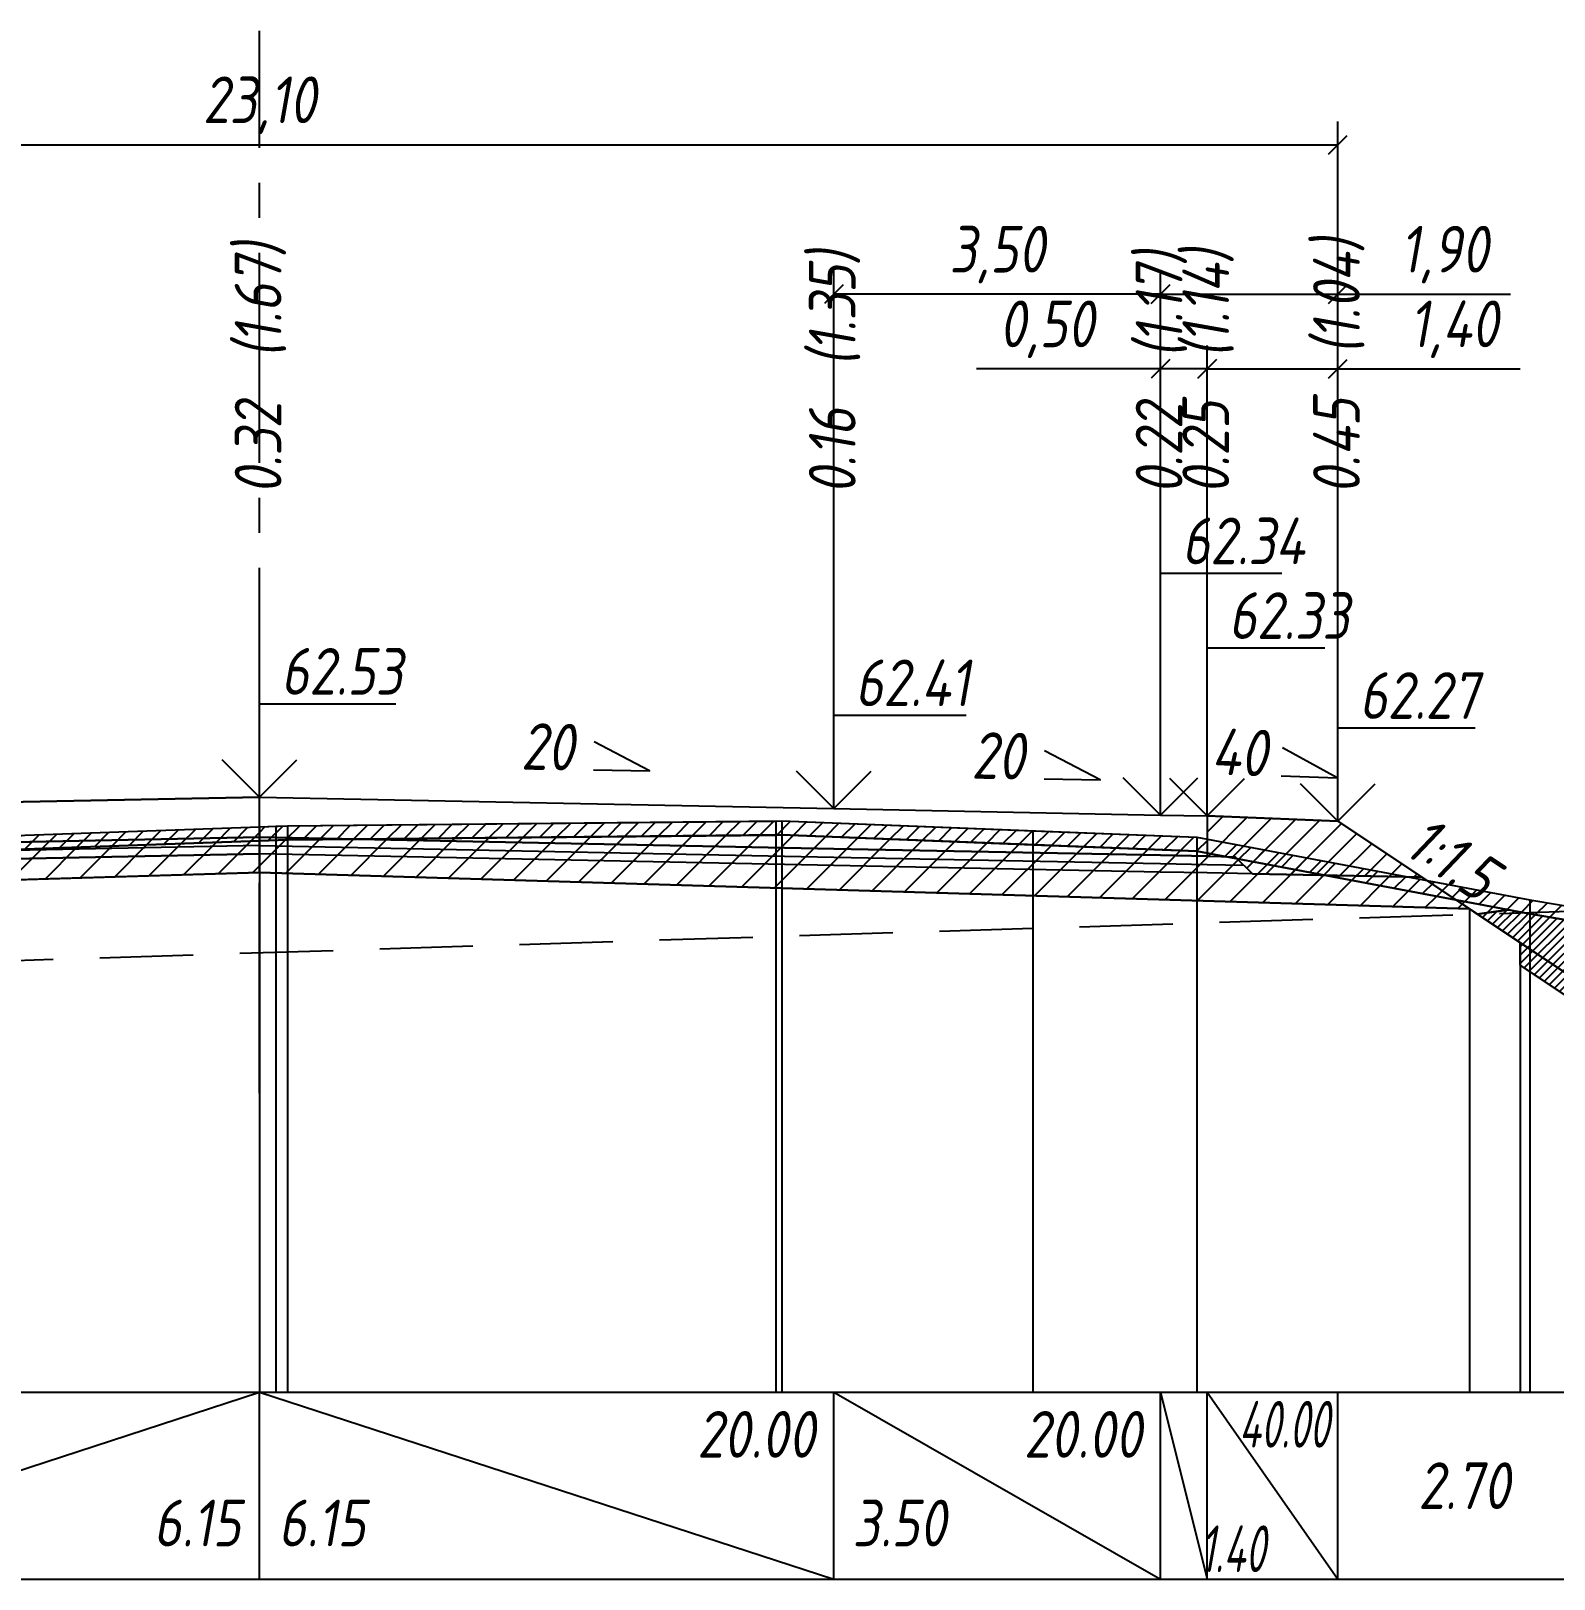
# Model space of a CAD drawing. Extents: x -717 to 1451, y -133302 to 233.
# Drawn here: x 163 to 244.6, y -2733 to -2650.1 of the extents above; entities that cross this region are included whole.
import ezdxf
from ezdxf.enums import TextEntityAlignment as Align

# ---------------------------------------------------------------- set-up
doc = ezdxf.new("R2010")
doc.units = 0
doc.linetypes.add('осевая2', pattern=[1.125, 0.75, -0.125, 0.125, -0.125])
doc.linetypes.add('штриховая', pattern=[0.75, 0.5, -0.25])
for name, color, linetype in [('Интерполированный поперечник', 2, 'Continuous'), ('Код_514', 1, 'Continuous'), ('Контур_0', 7, 'Continuous'), ('Контур_2521', 7, 'Continuous'), ('Контур_2564', 7, 'Continuous'), ('Контур_2660', 7, 'Continuous'), ('Контур_2665', 7, 'Continuous'), ('Контур_400', 7, 'Continuous'), ('Контур_508', 7, 'Continuous'), ('Контур_512', 7, 'Continuous'), ('Контур_513', 7, 'Continuous'), ('Контур_818', 7, 'Continuous'), ('Красный поперечник', 1, 'Continuous'), ('Объём_2501', 7, 'Continuous'), ('Объём_2564', 7, 'Continuous'), ('Объём_2650', 7, 'Continuous'), ('Объём_2660', 7, 'Continuous'), ('Объём_2661', 7, 'Continuous'), ('Объём_2663', 7, 'Continuous'), ('Объём_2665', 7, 'Continuous'), ('Объём_2666', 7, 'Continuous'), ('Ось', 1, 'осевая2'), ('Откосы', 7, 'Continuous'), ('Отметки покрытия', 7, 'Continuous'), ('Рабочие отметки', 7, 'Continuous'), ('Рабочие отметки доп.', 7, 'Continuous'), ('Таблица', 7, 'Continuous'), ('Уклоны проезжей части', 7, 'Continuous'), ('Черный поперечник', 3, 'Continuous')]:
    doc.layers.add(name, color=color, linetype=linetype)
for name, color, linetype, true_color in [('Контур_2540', 2, 'Continuous', 0xffff00), ('Контур_2560', 2, 'Continuous', 0xffff00), ('Контур_2561', 7, 'Continuous', 0xff8040), ('Контур_2562', 3, 'Continuous', 0x00ff00), ('Контур_2563', 7, 'Continuous', 0xff8000), ('Контур_2570', 7, 'Continuous', 0x80ff00), ('Контур_2583', 3, 'Continuous', 0x00ff00), ('Контур_2736', 4, 'Continuous', 0x00ffff), ('Контур_2737', 4, 'Continuous', 0x00ffff), ('Контур_2738', 4, 'Continuous', 0x00ffff), ('Контур_2739', 4, 'Continuous', 0x00ffff), ('Контур_2745', 7, 'Continuous', 0xa4ffff), ('Контур_2747', 4, 'Continuous', 0x00ffff), ('Контур_2748', 4, 'Continuous', 0x00ffff), ('Контур_2749', 4, 'Continuous', 0x00ffff), ('Контур_402', 7, 'Continuous', 0xff6464), ('Контур_703', 4, 'Continuous', 0x00ffff), ('Контур_705', 4, 'Continuous', 0x00ffff), ('Объём_2500', 7, 'Continuous', 0xc0c0c0), ('Объём_2520', 7, 'Continuous', 0x80ffff), ('Объём_2540', 2, 'Continuous', 0xffff00), ('Объём_2560', 2, 'Continuous', 0xffff00), ('Объём_2561', 7, 'Continuous', 0xff8040), ('Объём_2562', 3, 'Continuous', 0x00ff00), ('Объём_2563', 7, 'Continuous', 0xff8000), ('Объём_2570', 7, 'Continuous', 0x80ff00), ('Объём_2580', 3, 'Continuous', 0x00ff00), ('Объём_2583', 3, 'Continuous', 0x00ff00), ('Объём_2593', 3, 'Continuous', 0x00ff00), ('Объём_2600', 7, 'Continuous', 0x808000), ('Объём_2620', 2, 'Continuous', 0xffff00)]:
    doc.layers.add(name, color=color, linetype=linetype, true_color=true_color)
doc.styles.get("Standard").update_dxf_attribs({"font": 'txt', "height": 2.5})
doc.styles.add('М', font='romand.shx', dxfattribs={"width": 0.8, "oblique": 10, "height": 2.5})
doc.dimstyles.new('ISO-25', dxfattribs={"dimtxt": 2.5, "dimasz": 2.5, "dimexe": 1.25, "dimexo": 0.625, "dimtad": 1, "dimtxsty": 'Standard', "dimcen": 2.5, "dimadec": 0, "dimazin": 0, "dimtfac": 1, "dimtmove": 0, "dimatfit": 3, "dimfxl": 1, "dimarcsym": 0})

# ---------------------------------------------------------------- blocks, each defined once
blk = doc.blocks.new('_Oblique')
at = {"color": 0, "linetype": 'ByBlock', "lineweight": -2}
blk.add_line((-0.5, -0.5), (0.5, 0.5), dxfattribs=at)
blk = doc.blocks.new('*D56')
at = {"color": 0, "lineweight": -2, "transparency": 16777216}
for p, q in [((226.03, -2691.57), (226.03, -2666.93)), ((233.03, -2691.85), (233.03, -2666.93)), ((226.03, -2668.18), (233.03, -2668.18)), ((233.03, -2668.18), (242.785, -2668.18))]:
    blk.add_line(p, q, dxfattribs=at)
at = {"layer": 'Defpoints', "color": 0, "transparency": 16777216}
for p in [(233.03, -2668.18), (226.03, -2692.195), (233.03, -2692.475)]:
    blk.add_point(p, dxfattribs=at)
at = {"color": 0, "lineweight": -2, "transparency": 16777216, "rotation": 180}
blk.add_blockref('_Oblique', (226.03, -2668.18), dxfattribs=at)
at = {"color": 0, "lineweight": -2, "transparency": 16777216}
blk.add_blockref('_Oblique', (233.03, -2668.18), dxfattribs=at)
at = {"color": 0, "transparency": 16777216, "insert": (239.244, -2666.067), "char_height": 2.5, "width": 8.75, "attachment_point": 5, "style": 'М'}
blk.add_mtext('1,40', dxfattribs=at)
blk = doc.blocks.new('*D58')
at = {"color": 0, "lineweight": -2, "transparency": 16777216}
for p, q in [((223.53, -2691.52), (223.53, -2666.93)), ((226.03, -2691.57), (226.03, -2666.93)), ((223.53, -2668.18), (213.68, -2668.18)), ((226.03, -2668.18), (223.53, -2668.18))]:
    blk.add_line(p, q, dxfattribs=at)
at = {"layer": 'Defpoints', "color": 0, "transparency": 16777216}
for p in [(226.03, -2668.18), (223.53, -2692.145), (226.03, -2692.195)]:
    blk.add_point(p, dxfattribs=at)
at = {"color": 0, "lineweight": -2, "transparency": 16777216, "rotation": 180}
blk.add_blockref('_Oblique', (223.53, -2668.18), dxfattribs=at)
at = {"color": 0, "lineweight": -2, "transparency": 16777216}
blk.add_blockref('_Oblique', (226.03, -2668.18), dxfattribs=at)
at = {"color": 0, "transparency": 16777216, "insert": (217.441, -2666.067), "char_height": 2.5, "width": 9.16667, "attachment_point": 5, "style": 'М'}
blk.add_mtext('0,50', dxfattribs=at)
blk = doc.blocks.new('*D60')
at = {"color": 0, "lineweight": -2, "transparency": 16777216}
for p, q in [((206.03, -2691.17), (206.03, -2662.93)), ((223.53, -2691.52), (223.53, -2662.93)), ((223.53, -2664.18), (206.03, -2664.18))]:
    blk.add_line(p, q, dxfattribs=at)
at = {"layer": 'Defpoints', "color": 0, "transparency": 16777216}
for p in [(206.03, -2664.18), (206.03, -2691.795), (223.53, -2692.145)]:
    blk.add_point(p, dxfattribs=at)
at = {"color": 0, "lineweight": -2, "transparency": 16777216, "rotation": 180}
blk.add_blockref('_Oblique', (206.03, -2664.18), dxfattribs=at)
at = {"color": 0, "lineweight": -2, "transparency": 16777216}
blk.add_blockref('_Oblique', (223.53, -2664.18), dxfattribs=at)
at = {"color": 0, "transparency": 16777216, "insert": (214.78, -2662.067), "char_height": 2.5, "width": 9.58333, "attachment_point": 5, "style": 'М'}
blk.add_mtext('3,50', dxfattribs=at)
blk = doc.blocks.new('*D61')
at = {"color": 0, "lineweight": -2, "transparency": 16777216}
for p, q in [((223.53, -2691.52), (223.53, -2662.93)), ((233.03, -2691.85), (233.03, -2662.93)), ((223.53, -2664.18), (233.03, -2664.18)), ((233.03, -2664.18), (242.276, -2664.18))]:
    blk.add_line(p, q, dxfattribs=at)
at = {"layer": 'Defpoints', "color": 0, "transparency": 16777216}
for p in [(223.53, -2664.18), (223.53, -2692.145), (233.03, -2692.475)]:
    blk.add_point(p, dxfattribs=at)
at = {"color": 0, "lineweight": -2, "transparency": 16777216, "rotation": 180}
blk.add_blockref('_Oblique', (223.53, -2664.18), dxfattribs=at)
at = {"color": 0, "lineweight": -2, "transparency": 16777216}
blk.add_blockref('_Oblique', (233.03, -2664.18), dxfattribs=at)
at = {"color": 0, "transparency": 16777216, "insert": (238.736, -2662.067), "char_height": 2.5, "width": 8.75, "attachment_point": 5, "style": 'М'}
blk.add_mtext('1,90', dxfattribs=at)
blk = doc.blocks.new('*D63')
at = {"color": 0, "lineweight": -2, "transparency": 16777216}
for p, q in [((117.53, -2691.85), (117.53, -2654.93)), ((233.03, -2691.85), (233.03, -2654.93)), ((117.53, -2656.18), (233.03, -2656.18))]:
    blk.add_line(p, q, dxfattribs=at)
at = {"layer": 'Defpoints', "color": 0, "transparency": 16777216}
for p in [(233.03, -2656.18), (117.53, -2692.475), (233.03, -2692.475)]:
    blk.add_point(p, dxfattribs=at)
at = {"color": 0, "lineweight": -2, "transparency": 16777216, "rotation": 180}
blk.add_blockref('_Oblique', (117.53, -2656.18), dxfattribs=at)
at = {"color": 0, "lineweight": -2, "transparency": 16777216}
blk.add_blockref('_Oblique', (233.03, -2656.18), dxfattribs=at)
at = {"color": 0, "transparency": 16777216, "insert": (175.28, -2654.067), "char_height": 2.5, "width": 11.25, "attachment_point": 5, "style": 'М'}
blk.add_mtext('23,10', dxfattribs=at)

msp = doc.modelspace()

# ---------------------------------------------------------------- hatches: boundary and pattern name
at = {"layer": 'Объём_2563'}
h = msp.add_hatch(dxfattribs=at)
h.set_pattern_fill('ANSI31', color=256, scale=0.3)
h.paths.add_polyline_path([(227.53, -2694.313), (228.448, -2695.231), (237.53, -2695.413), (233.03, -2692.413), (226.03, -2692.133), (226.03, -2694.283)])
at = {"layer": 'Объём_2570'}
h = msp.add_hatch(dxfattribs=at)
h.set_pattern_fill('ANSI31', color=256, scale=0.2)
h.paths.add_polyline_path([(175.28, -2693.465), (150.638, -2694.333), (133.83, -2695.571), (133.004, -2695.618), (125.174, -2698.342), (115.331, -2701.747), (114.248, -2702.137), (105, -2701.516), (105, -2700.766), (114.248, -2701.387), (115.331, -2700.997), (125.174, -2697.592), (133.004, -2694.868), (133.83, -2694.821), (150.638, -2693.583), (175.28, -2692.715)])
h = msp.add_hatch(dxfattribs=at)
h.set_pattern_fill('ANSI31', color=256, scale=0.2)
h.paths.add_polyline_path([(258.287, -2695.673), (251.087, -2697.184), (246.697, -2697.94), (243.31, -2697.365), (225.475, -2694.02), (203.255, -2693.151), (176.778, -2693.411), (175.28, -2693.465), (175.28, -2692.715), (176.778, -2692.661), (203.255, -2692.401), (225.475, -2693.27), (243.31, -2696.615), (246.697, -2697.19), (251.087, -2696.434), (258.287, -2694.923)])
at = {"layer": 'Объём_2600'}
h = msp.add_hatch(dxfattribs=at)
h.set_pattern_fill('ANSI31', color=6, scale=0.4)
h.paths.add_polyline_path([(133.83, -2695.571), (150.638, -2694.333), (175.28, -2693.465), (175.28, -2695.168), (130.431, -2696.513), (133.004, -2695.618)])
h = msp.add_hatch(dxfattribs=at)
h.set_pattern_fill('ANSI31', color=6, scale=0.4)
h.paths.add_polyline_path([(241.61, -2697.232), (240.49, -2697.387), (240.078, -2697.112), (175.28, -2695.168), (175.28, -2693.465), (176.778, -2693.411), (203.255, -2693.151), (225.475, -2694.02), (242.18, -2697.153)])
at = {"layer": 'Объём_2620'}
h = msp.add_hatch(dxfattribs=at)
h.set_pattern_fill('ANSI31', color=2, scale=0.1)
h.paths.add_polyline_path([(252.291, -2700.122), (248.844, -2702.421), (246.239, -2702.421), (242.791, -2700.122), (242.791, -2698.921), (240.49, -2697.387), (242.18, -2697.153), (243.31, -2697.365), (246.697, -2697.94), (251.087, -2697.184), (256.646, -2696.018), (252.291, -2698.921)])

# ---------------------------------------------------------------- linework, layer by layer
at = {"layer": 'Интерполированный поперечник', "linetype": 'штриховая', "ltscale": 10, "flags": 128}
msp.add_lwpolyline([(114.248, -2701.387), (246.697, -2697.19)], dxfattribs=at)
at = {"layer": 'Код_514'}
for p, q in [((144.53, -2733), (175.28, -2723)), ((175.28, -2733), (175.28, -2723)), ((175.28, -2723), (206.03, -2733)), ((206.03, -2733), (206.03, -2723)), ((206.03, -2723), (223.53, -2733)), ((223.53, -2733), (223.53, -2723)), ((223.53, -2723), (226.03, -2733)), ((226.03, -2733), (226.03, -2723)), ((226.03, -2723), (233.03, -2733)), ((233.03, -2733), (233.03, -2723))]:
    msp.add_line(p, q, dxfattribs=at)
at = {"layer": 'Контур_0', "flags": 128}
for points in [[(175.28, -2691.118), (144.53, -2691.733), (127.03, -2692.083), (127.03, -2692.083), (127.03, -2692.083), (127.03, -2692.083), (127.03, -2692.083), (124.53, -2692.133), (124.53, -2694.283), (127.03, -2694.233), (127.03, -2694.233), (127.03, -2694.233), (127.03, -2694.233), (127.03, -2694.233), (127.03, -2694.233), (144.53, -2693.883), (175.28, -2693.268), (175.28, -2691.118)], [(175.28, -2691.118), (206.03, -2691.733), (223.53, -2692.083), (223.53, -2692.083), (223.53, -2692.083), (223.53, -2692.083), (223.53, -2692.083), (223.53, -2692.083), (226.03, -2692.133), (226.03, -2694.283), (223.53, -2694.233), (223.53, -2694.233), (223.53, -2694.233), (223.53, -2694.233), (223.53, -2694.233), (223.53, -2694.233), (206.03, -2693.883), (175.28, -2693.268), (175.28, -2691.118)], [(233.03, -2692.413), (233.03, -2692.413)], [(233.03, -2692.413), (240.49, -2697.387), (240.49, -2697.387), (240.49, -2697.387), (240.49, -2697.387), (240.49, -2697.387), (240.49, -2697.387), (240.49, -2697.387), (240.49, -2697.387), (240.49, -2697.387), (240.49, -2697.387), (240.49, -2697.387), (240.49, -2697.387), (240.49, -2697.387), (240.49, -2697.387), (246.541, -2701.421)], [(233.03, -2692.413), (240.49, -2697.387), (240.49, -2697.387), (240.49, -2697.387), (240.49, -2697.387), (240.49, -2697.387), (240.49, -2697.387), (240.49, -2697.387), (240.49, -2697.387), (240.49, -2697.387), (240.49, -2697.387), (240.49, -2697.387), (240.49, -2697.387), (240.49, -2697.387), (240.49, -2697.387), (246.541, -2701.421)], [(175.28, -2693.268), (144.53, -2693.883), (127.03, -2694.233), (127.03, -2694.233), (127.03, -2694.233), (127.03, -2694.233), (127.03, -2694.233), (127.03, -2694.233), (124.53, -2694.283), (123.03, -2694.313), (122.111, -2695.231), (124.53, -2695.183), (127.03, -2695.133), (127.03, -2695.133), (127.03, -2695.133), (127.03, -2695.133), (127.03, -2695.133), (127.03, -2695.133), (144.53, -2694.783), (175.28, -2694.168), (175.28, -2693.268)], [(175.28, -2693.268), (206.03, -2693.883), (223.53, -2694.233), (223.53, -2694.233), (223.53, -2694.233), (223.53, -2694.233), (223.53, -2694.233), (223.53, -2694.233), (226.03, -2694.283), (227.53, -2694.313), (228.448, -2695.231), (226.03, -2695.183), (223.53, -2695.133), (223.53, -2695.133), (223.53, -2695.133), (223.53, -2695.133), (223.53, -2695.133), (223.53, -2695.133), (206.03, -2694.783), (175.28, -2694.168), (175.28, -2693.268)], [(226.03, -2694.283), (227.53, -2694.313), (228.448, -2695.231), (237.53, -2695.413)]]:
    msp.add_lwpolyline(points, dxfattribs=at)
at = {"layer": 'Контур_2521', "color": 250, "flags": 128}
for points in [[(175.28, -2693.718), (144.53, -2694.333), (127.03, -2694.683), (127.03, -2694.683), (127.03, -2694.683), (127.03, -2694.683), (127.03, -2694.683), (127.03, -2694.683), (124.53, -2694.733), (122.57, -2694.772)], [(175.28, -2693.718), (206.03, -2694.333), (223.53, -2694.683), (223.53, -2694.683), (223.53, -2694.683), (223.53, -2694.683), (223.53, -2694.683), (223.53, -2694.683), (226.03, -2694.733), (227.989, -2694.772)]]:
    msp.add_lwpolyline(points, dxfattribs=at)
at = {"layer": 'Контур_2540', "flags": 128}
for points in [[(144.53, -2694.783), (127.03, -2695.133), (124.53, -2695.183), (122.111, -2695.231), (113.03, -2695.413), (110.481, -2697.112), (175.28, -2695.168), (175.28, -2694.168), (144.53, -2694.783)], [(175.28, -2695.168), (240.078, -2697.112), (237.53, -2695.413), (228.448, -2695.231), (226.03, -2695.183), (223.53, -2695.133), (206.03, -2694.783), (175.28, -2694.168), (175.28, -2695.168)]]:
    msp.add_lwpolyline(points, dxfattribs=at)
at = {"layer": 'Контур_2560', "flags": 128}
msp.add_lwpolyline([(226.03, -2692.133), (233.03, -2692.413), (233.03, -2692.413), (233.03, -2692.413)], dxfattribs=at)
at = {"layer": 'Контур_2561', "flags": 128}
msp.add_lwpolyline([(226.03, -2692.133), (226.03, -2692.133), (233.03, -2692.413), (233.03, -2692.413), (226.03, -2692.133)], dxfattribs=at)
at = {"layer": 'Контур_2562', "flags": 128}
msp.add_lwpolyline([(233.03, -2692.413), (233.03, -2692.413), (233.03, -2692.413), (233.03, -2692.413), (233.03, -2692.413)], dxfattribs=at)
at = {"layer": 'Контур_2563', "flags": 128}
msp.add_lwpolyline([(227.53, -2694.313), (228.448, -2695.231), (237.53, -2695.413), (233.03, -2692.413), (226.03, -2692.133), (226.03, -2694.283), (227.53, -2694.313)], dxfattribs=at)
at = {"layer": 'Контур_2564', "flags": 128}
msp.add_lwpolyline([(226.03, -2692.133), (233.03, -2692.413)], dxfattribs=at)
at = {"layer": 'Контур_2570', "flags": 128}
msp.add_lwpolyline([(80, -2701.2), (97.821, -2701.027), (98.158, -2701.056), (114.248, -2702.137), (115.331, -2701.747), (125.174, -2698.342), (133.004, -2695.618), (133.83, -2695.571), (150.638, -2694.333), (175.28, -2693.465), (176.159, -2693.434), (176.778, -2693.411), (202.936, -2693.152), (203.255, -2693.151), (216.691, -2693.675), (225.475, -2694.02), (243.31, -2697.365), (246.697, -2697.94), (251.087, -2697.184), (283.287, -2690.429)], dxfattribs=at)
at = {"layer": 'Контур_2583', "flags": 128}
msp.add_lwpolyline([(246.541, -2701.421), (242.791, -2698.921), (242.791, -2700.122), (246.239, -2702.421), (246.541, -2702.421), (246.541, -2701.421)], dxfattribs=at)
at = {"layer": 'Контур_2660', "flags": 128}
for points in [[(110.481, -2697.112), (175.28, -2695.168)], [(175.28, -2695.168), (240.078, -2697.112)]]:
    msp.add_lwpolyline(points, dxfattribs=at)
at = {"layer": 'Контур_2665', "flags": 128}
msp.add_lwpolyline([(233.03, -2692.413), (233.03, -2692.413)], dxfattribs=at)
at = {"layer": 'Контур_2736', "flags": 128}
for points in [[(233.03, -2692.413), (240.49, -2697.387)], [(240.49, -2697.387), (246.541, -2701.421)]]:
    msp.add_lwpolyline(points, dxfattribs=at)
at = {"layer": 'Контур_2737', "flags": 128}
msp.add_lwpolyline([(240.49, -2697.387), (240.49, -2697.387)], dxfattribs=at)
at = {"layer": 'Контур_2738', "flags": 128}
msp.add_lwpolyline([(240.49, -2697.387), (240.49, -2697.387)], dxfattribs=at)
at = {"layer": 'Контур_2739', "flags": 128}
msp.add_lwpolyline([(240.49, -2697.387), (240.49, -2697.387)], dxfattribs=at)
at = {"layer": 'Контур_2745', "flags": 128}
msp.add_lwpolyline([(240.49, -2697.387), (240.49, -2697.387)], dxfattribs=at)
msp.add_lwpolyline([(240.49, -2697.387), (240.49, -2697.387)], dxfattribs=at)
msp.add_lwpolyline([(240.49, -2697.387), (240.49, -2697.387)], dxfattribs=at)
msp.add_lwpolyline([(240.49, -2697.387), (240.49, -2697.387)], dxfattribs=at)
msp.add_lwpolyline([(240.49, -2697.387), (240.49, -2697.387)], dxfattribs=at)
msp.add_lwpolyline([(240.49, -2697.387), (240.49, -2697.387)], dxfattribs=at)
at = {"layer": 'Контур_2747', "flags": 128}
msp.add_lwpolyline([(240.49, -2697.387), (240.49, -2697.387)], dxfattribs=at)
at = {"layer": 'Контур_2748', "flags": 128}
msp.add_lwpolyline([(240.49, -2697.387), (240.49, -2697.387)], dxfattribs=at)
at = {"layer": 'Контур_2749', "flags": 128}
msp.add_lwpolyline([(240.49, -2697.387), (240.49, -2697.387)], dxfattribs=at)
at = {"layer": 'Контур_400', "flags": 128}
for points in [[(124.53, -2692.133), (127.03, -2692.083), (127.03, -2692.083), (127.03, -2692.083), (127.03, -2692.083), (127.03, -2692.083), (127.03, -2692.083), (144.53, -2691.733), (175.28, -2691.118)], [(175.28, -2691.118), (206.03, -2691.733), (223.53, -2692.083), (223.53, -2692.083), (223.53, -2692.083), (223.53, -2692.083), (223.53, -2692.083), (223.53, -2692.083), (226.03, -2692.133)]]:
    msp.add_lwpolyline(points, dxfattribs=at)
at = {"layer": 'Контур_402', "flags": 128}
msp.add_lwpolyline([(110.481, -2697.112), (175.28, -2695.168), (240.078, -2697.112)], dxfattribs=at)
at = {"layer": 'Контур_508', "flags": 128}
msp.add_lwpolyline([(104, -2703), (105, -2702.15), (105, -2700.766), (110.481, -2697.112), (175.28, -2695.168), (240.078, -2697.112), (242.791, -2698.921), (242.791, -2700.122), (246.239, -2702.421), (246.541, -2702.421), (248.541, -2702.421), (248.844, -2702.421), (252.291, -2700.122), (252.291, -2698.921), (258.287, -2694.923)], dxfattribs=at)
at = {"layer": 'Контур_512', "flags": 128}
msp.add_lwpolyline([(104, -2703), (105, -2702.15), (105, -2700.766), (110.481, -2697.112), (175.28, -2695.168), (240.078, -2697.112), (242.791, -2698.921), (242.791, -2700.122), (246.239, -2702.421), (246.541, -2702.421), (248.541, -2702.421), (248.844, -2702.421), (252.291, -2700.122), (252.291, -2698.921), (258.287, -2694.923)], dxfattribs=at)
at = {"layer": 'Контур_513', "flags": 128}
msp.add_lwpolyline([(104, -2703), (105, -2702.15), (105, -2700.766), (110.481, -2697.112), (175.28, -2695.168), (240.078, -2697.112), (242.791, -2698.921), (242.791, -2700.122), (246.239, -2702.421), (246.541, -2702.421), (248.541, -2702.421), (248.844, -2702.421), (252.291, -2700.122), (252.291, -2698.921), (258.287, -2694.923)], dxfattribs=at)
at = {"layer": 'Контур_703', "flags": 128}
msp.add_lwpolyline([(233.03, -2692.413), (240.49, -2697.387)], dxfattribs=at)
at = {"layer": 'Контур_705', "flags": 128}
msp.add_lwpolyline([(240.49, -2697.387), (240.49, -2697.387)], dxfattribs=at)
at = {"layer": 'Контур_818', "flags": 128}
msp.add_lwpolyline([(105, -2701.516), (114.248, -2702.137), (115.331, -2701.747), (125.174, -2698.342), (133.004, -2695.618), (133.83, -2695.571), (150.638, -2694.333), (175.28, -2693.465), (176.159, -2693.434), (176.778, -2693.411), (202.936, -2693.152), (203.255, -2693.151), (216.691, -2693.675), (225.475, -2694.02), (243.31, -2697.365), (246.697, -2697.94), (251.087, -2697.184), (258.287, -2695.673)], dxfattribs=at)
at = {"layer": 'Красный поперечник'}
for p, q in [((144.53, -2691.733), (175.28, -2691.118)), ((175.28, -2691.118), (206.03, -2691.733)), ((206.03, -2691.733), (223.53, -2692.083)), ((223.53, -2692.083), (226.03, -2692.133)), ((226.03, -2692.133), (233.03, -2692.413)), ((233.03, -2692.413), (246.541, -2701.421)), ((175.28, -2695.168), (175.28, -2723)), ((240.078, -2697.112), (240.078, -2723)), ((242.791, -2698.921), (242.791, -2723)), ((242.791, -2700.122), (242.791, -2723))]:
    msp.add_line(p, q, dxfattribs=at)
at = {"layer": 'Объём_2500', "flags": 128}
for points in [[(175.28, -2691.118), (144.53, -2691.733), (127.03, -2692.083), (127.03, -2692.083), (127.03, -2692.083), (127.03, -2692.083), (127.03, -2692.083), (124.53, -2692.133), (124.53, -2694.283), (127.03, -2694.233), (127.03, -2694.233), (127.03, -2694.233), (127.03, -2694.233), (127.03, -2694.233), (127.03, -2694.233), (144.53, -2693.883), (175.28, -2693.268), (175.28, -2691.118)], [(175.28, -2691.118), (206.03, -2691.733), (223.53, -2692.083), (223.53, -2692.083), (223.53, -2692.083), (223.53, -2692.083), (223.53, -2692.083), (223.53, -2692.083), (226.03, -2692.133), (226.03, -2694.283), (223.53, -2694.233), (223.53, -2694.233), (223.53, -2694.233), (223.53, -2694.233), (223.53, -2694.233), (223.53, -2694.233), (206.03, -2693.883), (175.28, -2693.268), (175.28, -2691.118)]]:
    msp.add_lwpolyline(points, dxfattribs=at)
at = {"layer": 'Объём_2501', "flags": 128}
for points in [[(124.53, -2692.133), (127.03, -2692.083), (127.03, -2692.083), (127.03, -2692.083), (127.03, -2692.083), (127.03, -2692.083), (127.03, -2692.083), (144.53, -2691.733), (175.28, -2691.118)], [(175.28, -2691.118), (206.03, -2691.733), (223.53, -2692.083), (223.53, -2692.083), (223.53, -2692.083), (223.53, -2692.083), (223.53, -2692.083), (223.53, -2692.083), (226.03, -2692.133)]]:
    msp.add_lwpolyline(points, dxfattribs=at)
at = {"layer": 'Объём_2520', "color": 250, "flags": 128}
for points in [[(175.28, -2693.268), (144.53, -2693.883), (127.03, -2694.233), (127.03, -2694.233), (127.03, -2694.233), (127.03, -2694.233), (127.03, -2694.233), (127.03, -2694.233), (124.53, -2694.283), (123.03, -2694.313), (122.111, -2695.231), (124.53, -2695.183), (127.03, -2695.133), (127.03, -2695.133), (127.03, -2695.133), (127.03, -2695.133), (127.03, -2695.133), (127.03, -2695.133), (144.53, -2694.783), (175.28, -2694.168), (175.28, -2693.268)], [(175.28, -2693.268), (206.03, -2693.883), (223.53, -2694.233), (223.53, -2694.233), (223.53, -2694.233), (223.53, -2694.233), (223.53, -2694.233), (223.53, -2694.233), (226.03, -2694.283), (227.53, -2694.313), (228.448, -2695.231), (226.03, -2695.183), (223.53, -2695.133), (223.53, -2695.133), (223.53, -2695.133), (223.53, -2695.133), (223.53, -2695.133), (223.53, -2695.133), (206.03, -2694.783), (175.28, -2694.168), (175.28, -2693.268)]]:
    msp.add_lwpolyline(points, dxfattribs=at)
at = {"layer": 'Объём_2540', "flags": 128}
for points in [[(144.53, -2694.783), (127.03, -2695.133), (124.53, -2695.183), (122.111, -2695.231), (113.03, -2695.413), (110.481, -2697.112), (175.28, -2695.168), (175.28, -2694.168), (144.53, -2694.783)], [(175.28, -2695.168), (240.078, -2697.112), (237.53, -2695.413), (228.448, -2695.231), (226.03, -2695.183), (223.53, -2695.133), (206.03, -2694.783), (175.28, -2694.168), (175.28, -2695.168)]]:
    msp.add_lwpolyline(points, dxfattribs=at)
at = {"layer": 'Объём_2560', "flags": 128}
msp.add_lwpolyline([(226.03, -2692.133), (233.03, -2692.413), (233.03, -2692.413), (233.03, -2692.413)], dxfattribs=at)
at = {"layer": 'Объём_2561', "flags": 128}
msp.add_lwpolyline([(226.03, -2692.133), (226.03, -2692.133), (233.03, -2692.413), (233.03, -2692.413), (226.03, -2692.133)], dxfattribs=at)
at = {"layer": 'Объём_2562', "flags": 128}
msp.add_lwpolyline([(233.03, -2692.413), (233.03, -2692.413), (233.03, -2692.413), (233.03, -2692.413), (233.03, -2692.413)], dxfattribs=at)
at = {"layer": 'Объём_2563', "color": 250, "flags": 128}
msp.add_lwpolyline([(227.53, -2694.313), (228.448, -2695.231), (237.53, -2695.413), (233.03, -2692.413), (226.03, -2692.133), (226.03, -2694.283), (227.53, -2694.313)], dxfattribs=at)
at = {"layer": 'Объём_2564', "flags": 128}
msp.add_lwpolyline([(226.03, -2692.133), (233.03, -2692.413)], dxfattribs=at)
at = {"layer": 'Объём_2570', "flags": 128}
for points in [[(175.28, -2693.465), (150.638, -2694.333), (133.83, -2695.571), (133.004, -2695.618), (125.174, -2698.342), (115.331, -2701.747), (114.248, -2702.137), (105, -2701.516), (105, -2700.766), (114.248, -2701.387), (115.331, -2700.997), (125.174, -2697.592), (133.004, -2694.868), (133.83, -2694.821), (150.638, -2693.583), (175.28, -2692.715), (175.28, -2693.465), (175.28, -2693.465)], [(258.287, -2695.673), (251.087, -2697.184), (246.697, -2697.94), (243.31, -2697.365), (225.475, -2694.02), (203.255, -2693.151), (176.778, -2693.411), (175.28, -2693.465), (175.28, -2692.715), (176.778, -2692.661), (203.255, -2692.401), (225.475, -2693.27), (243.31, -2696.615), (246.697, -2697.19), (251.087, -2696.434), (258.287, -2694.923), (258.287, -2695.673), (258.287, -2695.673)]]:
    msp.add_lwpolyline(points, dxfattribs=at)
at = {"layer": 'Объём_2580', "flags": 128}
msp.add_lwpolyline([(233.03, -2692.413), (233.03, -2692.413)], dxfattribs=at)
at = {"layer": 'Объём_2583', "flags": 128}
msp.add_lwpolyline([(246.541, -2701.421), (242.791, -2698.921), (242.791, -2700.122), (246.239, -2702.421), (246.541, -2702.421), (246.541, -2701.421)], dxfattribs=at)
at = {"layer": 'Объём_2593', "flags": 128}
msp.add_lwpolyline([(242.791, -2698.921), (246.541, -2701.421)], dxfattribs=at)
at = {"layer": 'Объём_2620', "flags": 128}
msp.add_lwpolyline([(252.291, -2700.122), (248.844, -2702.421), (246.239, -2702.421), (242.791, -2700.122), (242.791, -2698.921), (240.49, -2697.387), (242.18, -2697.153), (243.31, -2697.365), (246.697, -2697.94), (251.087, -2697.184), (256.646, -2696.018), (252.291, -2698.921), (252.291, -2700.122), (252.291, -2700.122)], dxfattribs=at)
at = {"layer": 'Объём_2650', "color": 6, "flags": 128}
for points in [[(133.83, -2695.571), (150.638, -2694.333), (175.28, -2693.465), (175.28, -2695.168), (130.431, -2696.513), (133.004, -2695.618), (133.83, -2695.571), (133.83, -2695.571)], [(241.61, -2697.232), (240.49, -2697.387), (240.078, -2697.112), (175.28, -2695.168), (175.28, -2693.465), (176.778, -2693.411), (203.255, -2693.151), (225.475, -2694.02), (242.18, -2697.153), (241.61, -2697.232), (241.61, -2697.232)]]:
    msp.add_lwpolyline(points, dxfattribs=at)
at = {"layer": 'Объём_2660', "flags": 128}
for points in [[(110.481, -2697.112), (175.28, -2695.168)], [(175.28, -2695.168), (240.078, -2697.112)]]:
    msp.add_lwpolyline(points, dxfattribs=at)
at = {"layer": 'Объём_2661', "flags": 128}
msp.add_lwpolyline([(233.03, -2692.413), (240.49, -2697.387)], dxfattribs=at)
at = {"layer": 'Объём_2663', "flags": 128}
msp.add_lwpolyline([(240.49, -2697.387), (246.541, -2701.421)], dxfattribs=at)
at = {"layer": 'Объём_2665', "flags": 128}
msp.add_lwpolyline([(233.03, -2692.413), (233.03, -2692.413)], dxfattribs=at)
at = {"layer": 'Объём_2666', "flags": 128}
msp.add_lwpolyline([(233.03, -2692.413), (240.49, -2697.387)], dxfattribs=at)
at = {"layer": 'Ось', "ltscale": 15}
msp.add_line((175.28, -2706.971), (175.28, -2650.089), dxfattribs=at)
at = {"layer": 'Откосы', "color": 1, "flags": 128}
for points in [[(193.168, -2689.658), (196.167, -2689.718), (193.198, -2688.159)], [(217.293, -2690.141), (220.292, -2690.201), (217.323, -2688.641)], [(229.996, -2689.974), (232.993, -2690.094), (230.055, -2688.475)]]:
    msp.add_lwpolyline(points, dxfattribs=at)
at = {"layer": 'Отметки покрытия', "color": 1}
for p, q in [((223.53, -2692.083), (223.53, -2679.133)), ((223.53, -2679.133), (230.03, -2679.133)), ((226.03, -2692.133), (226.03, -2683.133)), ((226.03, -2683.133), (232.33, -2683.133)), ((175.28, -2691.118), (175.28, -2686.118)), ((175.28, -2686.118), (182.58, -2686.118)), ((206.03, -2691.733), (206.03, -2686.733)), ((206.03, -2686.733), (213.13, -2686.733)), ((233.03, -2692.413), (233.03, -2687.413)), ((233.03, -2687.413), (240.38, -2687.413)), ((175.28, -2691.118), (173.28, -2689.118)), ((175.28, -2691.118), (177.28, -2689.118)), ((206.03, -2691.733), (204.03, -2689.733)), ((206.03, -2691.733), (208.03, -2689.733)), ((223.53, -2692.083), (221.53, -2690.083)), ((223.53, -2692.083), (225.53, -2690.083)), ((226.03, -2692.133), (224.03, -2690.133)), ((226.03, -2692.133), (228.03, -2690.133)), ((233.03, -2692.413), (231.03, -2690.413)), ((233.03, -2692.413), (235.03, -2690.413))]:
    msp.add_line(p, q, dxfattribs=at)
at = {"layer": 'Таблица'}
for p, q in [((80, -2723), (283.287, -2723)), ((80, -2733), (283.287, -2733))]:
    msp.add_line(p, q, dxfattribs=at)
at = {"layer": 'Черный поперечник', "color": 7}
for p, q in [((175.28, -2692.715), (175.28, -2723)), ((176.159, -2692.684), (176.159, -2723)), ((176.778, -2692.661), (176.778, -2723)), ((202.936, -2692.402), (202.936, -2723)), ((203.255, -2692.401), (203.255, -2723)), ((216.691, -2692.925), (216.691, -2723)), ((225.475, -2693.27), (225.475, -2723)), ((243.31, -2696.615), (243.31, -2723))]:
    msp.add_line(p, q, dxfattribs=at)
at = {"layer": 'Черный поперечник', "flags": 128}
msp.add_lwpolyline([(80, -2700.45), (97.821, -2700.277), (98.158, -2700.306), (114.248, -2701.387), (115.331, -2700.997), (125.174, -2697.592), (133.004, -2694.868), (133.83, -2694.821), (150.638, -2693.583), (175.28, -2692.715), (176.159, -2692.684), (176.778, -2692.661), (202.936, -2692.402), (203.255, -2692.401), (216.691, -2692.925), (225.475, -2693.27), (243.31, -2696.615), (246.697, -2697.19), (251.087, -2696.434), (283.287, -2689.679)], dxfattribs=at)

# ---------------------------------------------------------------- texts
at = {"layer": 'Код_514', "style": 'М', "oblique": 10}
for s, width, p in [('40.00', 0.6, (232.569, -2723.461)), ('20.00', 0.8, (205.03, -2724)), ('20.00', 0.8, (222.53, -2724))]:
    msp.add_text(s, height=2.5, dxfattribs=dict(at, width=width)).set_placement(p, align=Align.TOP_RIGHT)
at = {"layer": 'Код_514', "style": 'М', "oblique": 10, "width": 0.8}
msp.add_text('2.70', height=2.5, dxfattribs=at).set_placement((239.786, -2728), align=Align.MIDDLE_CENTER)
msp.add_text('6.15', height=2.5, dxfattribs=at).set_placement((174.28, -2732), align=Align.BOTTOM_RIGHT)
at = {"layer": 'Код_514', "style": 'М', "oblique": 10}
for s, width, p in [('6.15', 0.8, (176.28, -2732)), ('3.50', 0.8, (207.03, -2732)), ('1.40', 0.6, (225.651, -2733.378))]:
    msp.add_text(s, height=2.5, dxfattribs=dict(at, width=width)).set_placement(p, align=Align.BOTTOM_LEFT)
at = {"layer": 'Отметки покрытия', "color": 1, "style": 'М', "oblique": 10, "width": 0.8}
for s, p in [('62.34', (224.671, -2679.401)), ('62.33', (227.171, -2683.401)), ('62.53', (176.421, -2686.386)), ('62.41', (207.171, -2687.001)), ('62.27', (234.171, -2687.681))]:
    msp.add_text(s, height=2.5, dxfattribs=at).set_placement(p, align=Align.BOTTOM_LEFT)
at = {"layer": 'Рабочие отметки', "color": 1, "style": 'М', "oblique": 10, "width": 0.8}
for s, p in [('0.32', (175.202, -2674.883)), ('0.25', (225.952, -2674.883)), ('0.45', (232.952, -2674.883)), ('0.16', (205.952, -2674.883)), ('0.22', (223.452, -2674.883))]:
    msp.add_text(s, height=2.5, rotation=90, dxfattribs=at).set_placement(p, align=Align.MIDDLE_LEFT)
at = {"layer": 'Рабочие отметки доп.', "color": 1, "style": 'М', "oblique": 10, "width": 0.8}
for s, p in [('(1.67)', (175.202, -2667.583)), ('(1.04)', (232.952, -2667.383)), ('(1.35)', (205.952, -2668.033)), ('(1.17)', (223.452, -2667.583)), ('(1.14)', (225.952, -2667.583))]:
    msp.add_text(s, height=2.5, rotation=90, dxfattribs=at).set_placement(p, align=Align.MIDDLE_LEFT)
at = {"layer": 'Уклоны проезжей части', "color": 1, "style": 'М', "oblique": 10, "width": 0.8}
for s, rotation, p in [('20', 358.85423, (190.675, -2690.425)), ('20', 358.85423, (214.8, -2690.908)), ('40', 357.70938, (227.689, -2690.718)), ('1:1.5', 326.30994, (238.078, -2696.085))]:
    msp.add_text(s, height=2.5, rotation=rotation, dxfattribs=at).set_placement(p, align=Align.BOTTOM_CENTER)

# ---------------------------------------------------------------- dimensions: what is measured, and where the dimension line sits
at = {"color": 5}
dim = msp.add_linear_dim(base=(233.03, -2656.18), p1=(117.53, -2692.475), p2=(233.03, -2692.475), angle=180, dimstyle='ISO-25', override={"dimasz": 1, "dimlfac": 0.2, "dimzin": 0, "dimtxsty": 'М', "dimblk1": 'Oblique', "dimblk2": 'Oblique', "dimsah": 1}, dxfattribs=at)
dim.commit()
dim.dimension.update_dxf_attribs({"geometry": '*D63', "text_midpoint": (175.28, -2654.067)})
dim = msp.add_linear_dim(base=(206.03, -2664.18), p1=(223.53, -2692.145), p2=(206.03, -2691.795), dimstyle='ISO-25', override={"dimasz": 1, "dimlfac": 0.2, "dimzin": 0, "dimtxsty": 'М', "dimblk1": 'Oblique', "dimblk2": 'Oblique', "dimsah": 1}, dxfattribs=at)
dim.commit()
dim.dimension.update_dxf_attribs({"geometry": '*D60', "text_midpoint": (214.78, -2662.067)})
dim = msp.add_linear_dim(base=(223.53, -2664.18), p1=(233.03, -2692.475), p2=(223.53, -2692.145), dimstyle='ISO-25', override={"dimasz": 1, "dimlfac": 0.2, "dimzin": 0, "dimtxsty": 'М', "dimblk1": 'Oblique', "dimblk2": 'Oblique', "dimsah": 1}, dxfattribs=at)
dim.commit()
dim.dimension.update_dxf_attribs({"geometry": '*D61', "text_midpoint": (238.736, -2664.18), "dimtype": 160})
for base, p1, p2, picture, middle in [((226.03, -2668.18), (223.53, -2692.145), (226.03, -2692.195), '*D58', (217.441, -2668.18)), ((233.03, -2668.18), (226.03, -2692.195), (233.03, -2692.475), '*D56', (239.244, -2668.18))]:
    dim = msp.add_linear_dim(base=base, p1=p1, p2=p2, angle=180, dimstyle='ISO-25', override={"dimasz": 1, "dimlfac": 0.2, "dimzin": 0, "dimtxsty": 'М', "dimblk1": 'Oblique', "dimblk2": 'Oblique', "dimsah": 1}, dxfattribs=at)
    dim.commit()
    dim.dimension.update_dxf_attribs({"geometry": picture, "text_midpoint": middle, "dimtype": 160})

doc.saveas('drawing.dxf')
